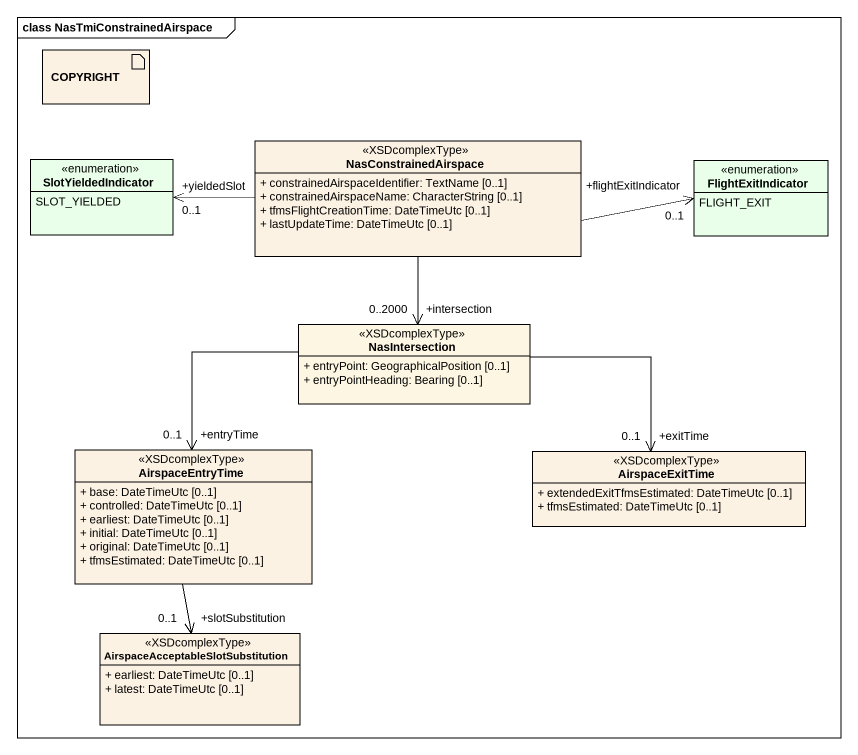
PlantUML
@startuml
mainframe class NasTmiConstrainedAirspace
allowmixing
hide circle
hide empty members
skinparam classAttributeIconSize 0
artifact COPYRIGHT #FCF2E3
enum SlotYieldedIndicator #E9FFE9 {
  SLOT_YIELDED
}
class NasConstrainedAirspace <<XSDcomplexType>> #FCF2E3 {
  + constrainedAirspaceIdentifier: TextName [0..1]
  + constrainedAirspaceName: CharacterString [0..1]
  + tfmsFlightCreationTime: DateTimeUtc [0..1]
  + lastUpdateTime: DateTimeUtc [0..1]
}
enum FlightExitIndicator #E9FFE9 {
  FLIGHT_EXIT
}
class NasIntersection <<XSDcomplexType>> {
  + entryPoint: GeographicalPosition [0..1]
  + entryPointHeading: Bearing [0..1]
}
class AirspaceEntryTime <<XSDcomplexType>> #FCF2E3 {
  + base: DateTimeUtc [0..1]
  + controlled: DateTimeUtc [0..1]
  + earliest: DateTimeUtc [0..1]
  + initial: DateTimeUtc [0..1]
  + original: DateTimeUtc [0..1]
  + tfmsEstimated: DateTimeUtc [0..1]
}
class AirspaceExitTime <<XSDcomplexType>> #FCF2E3 {
  + extendedExitTfmsEstimated: DateTimeUtc [0..1]
  + tfmsEstimated: DateTimeUtc [0..1]
}
class "AirspaceAcceptableSlotSubstitution" as AirspaceAcceptableSlotSubsti <<XSDcomplexType>> #FCF2E3 {
  + earliest: DateTimeUtc [0..1]
  + latest: DateTimeUtc [0..1]
}
NasConstrainedAirspace -left-> "+yieldedSlot\n0..1" SlotYieldedIndicator
NasConstrainedAirspace -right-> "+flightExitIndicator\n0..1" FlightExitIndicator
NasConstrainedAirspace --> "+intersection\n0..2000" NasIntersection
NasIntersection --> "+entryTime\n0..1" AirspaceEntryTime
NasIntersection -right-> "+exitTime\n0..1" AirspaceExitTime
AirspaceEntryTime --> "+slotSubstitution\n0..1" AirspaceAcceptableSlotSubsti
@enduml
